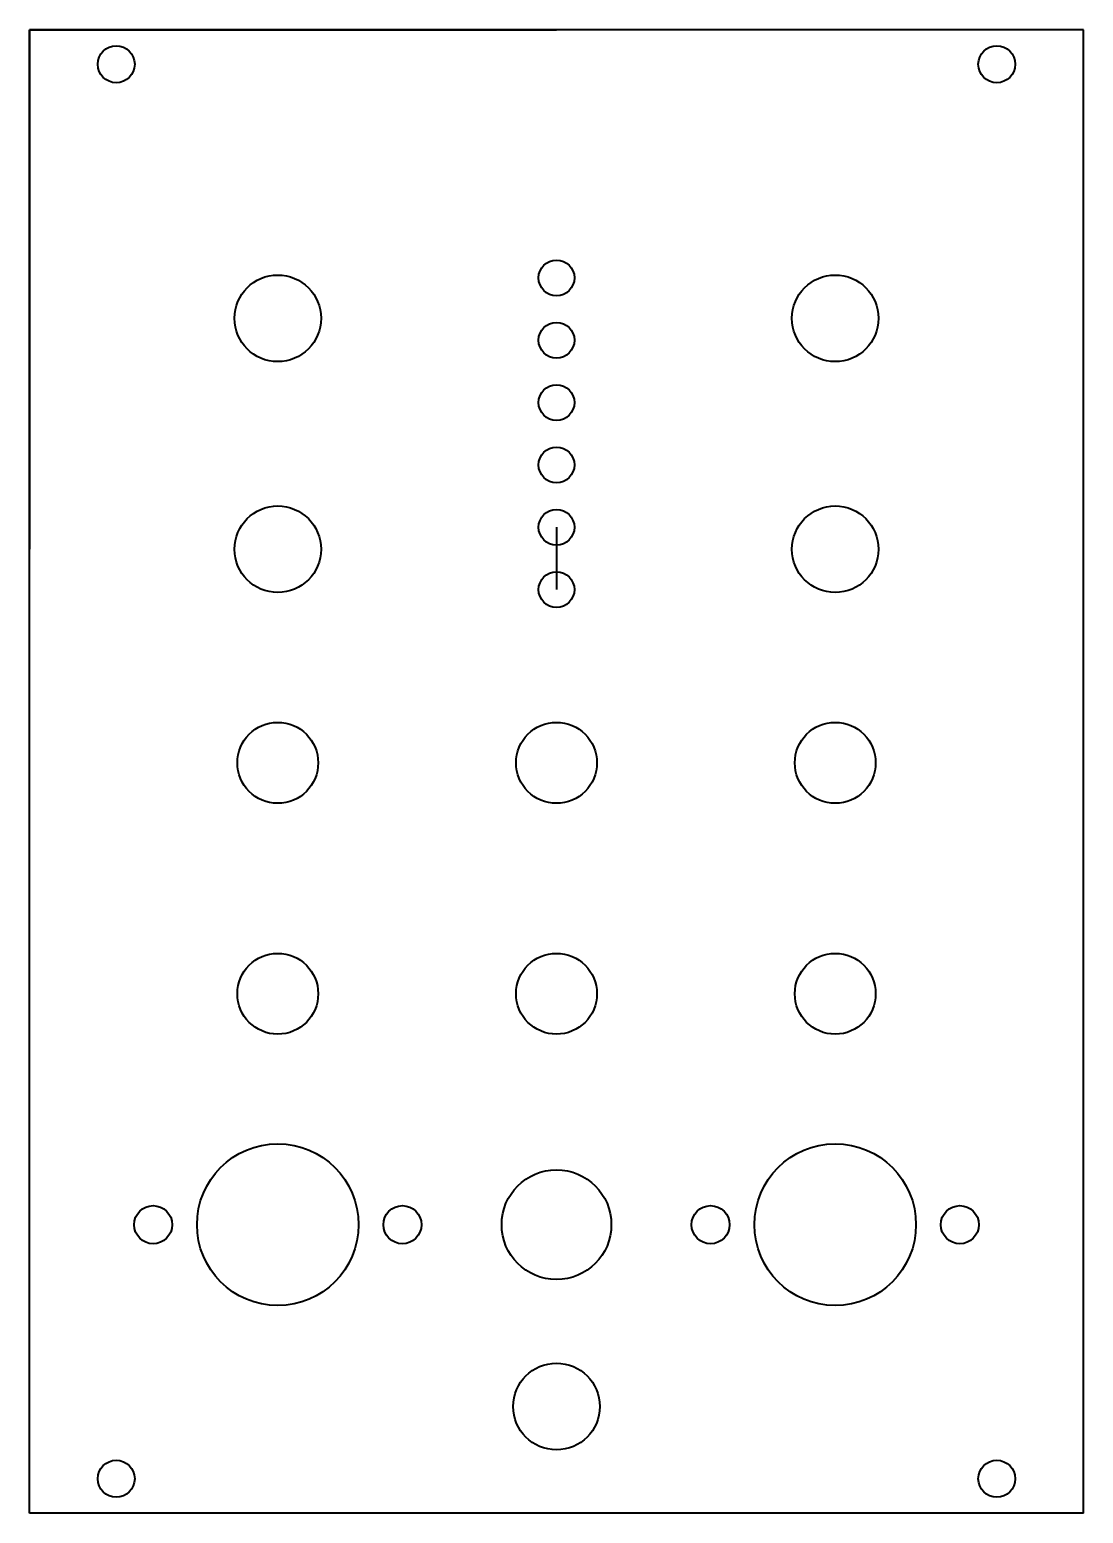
# Model space of a CAD drawing. Header units: inches. Extents: x -46 to 46, y -64 to 64.
import ezdxf

# ---------------------------------------------------------------- set-up
doc = ezdxf.new("R2010")
doc.units = ezdxf.units.IN
doc.header["$MEASUREMENT"] = 0
doc.layers.add('ModelSketch_Visible', color=7, linetype='Continuous', lineweight=40)

msp = doc.modelspace()

# ---------------------------------------------------------------- linework, layer by layer
at = {"layer": 'ModelSketch_Visible'}
for p, q in [((-45.65, 64.25), (-45.65, 39.25)), ((-45.65, 64.25), (-45.65, 61.25)), ((45.65, 64.25), (-45.65, 64.25)), ((-45.65, 64.25), (0, 64.25)), ((-45.65, -64.25), (-45.65, 64.25)), ((-45.65, 64.25), (-38.15, 64.25)), ((45.65, 64.25), (38.15, 64.25)), ((45.65, -64.25), (45.65, 64.25)), ((-45.65, 39.25), (-45.65, 19.25)), ((0, 21.15), (0, 15.75)), ((-45.65, -19.25), (-45.65, 0.75)), ((-45.65, -39.25), (-45.65, -19.25)), ((-45.65, -64.25), (-45.65, -39.25)), ((-45.65, -61.25), (-45.65, -48.75)), ((-45.65, -64.25), (-45.65, -61.25)), ((45.65, -64.25), (-45.65, -64.25))]:
    msp.add_line(p, q, dxfattribs=at)
for centre, radius in [((-38.15, 61.25), 1.6), ((38.15, 61.25), 1.6), ((0, 42.75), 1.55), ((-24.15, 39.25), 3.75), ((24.15, 39.25), 3.75), ((0, 37.35), 1.55), ((0, 31.95), 1.55), ((0, 26.55), 1.55), ((-24.15, 19.25), 3.75), ((0, 21.15), 1.55), ((24.15, 19.25), 3.75), ((0, 15.75), 1.55), ((-24.15, 0.75), 3.5), ((0, 0.75), 3.5), ((24.15, 0.75), 3.5), ((-24.15, -19.25), 3.5), ((0, -19.25), 3.5), ((24.15, -19.25), 3.5), ((-24.15, -39.25), 7), ((24.15, -39.25), 7), ((0, -39.25), 4.75), ((-34.95, -39.25), 1.65), ((-13.35, -39.25), 1.65), ((13.35, -39.25), 1.65), ((34.95, -39.25), 1.65), ((0, -55), 3.75), ((-38.15, -61.25), 1.6), ((38.15, -61.25), 1.6)]:
    msp.add_circle(centre, radius, dxfattribs=at)

doc.saveas('drawing.dxf')
